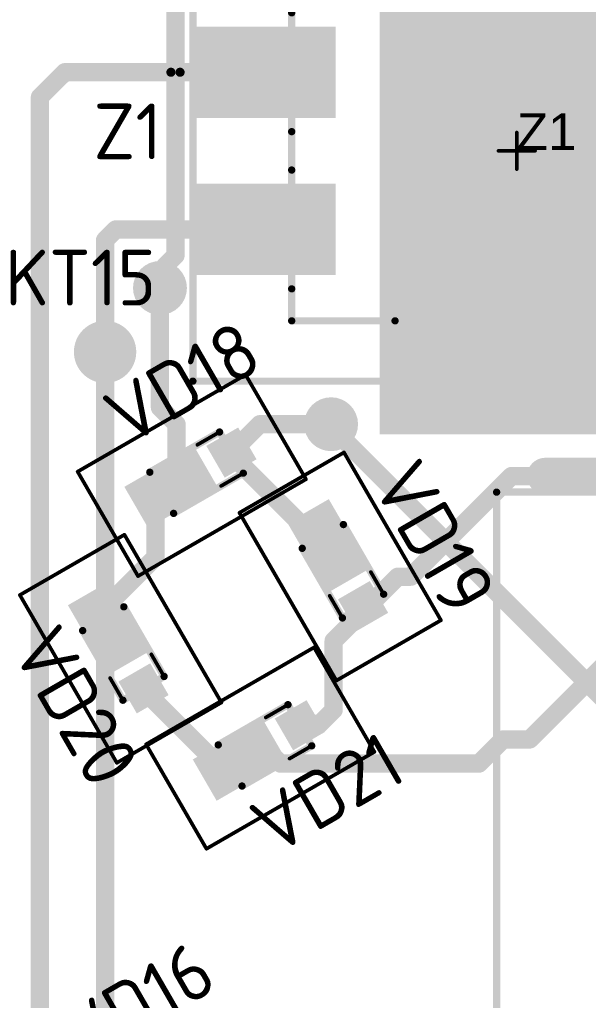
# Model space of a CAD drawing. Header units: inches. Extents: x 0 to 220, y 0 to 115.
# Drawn here: x 189.16 to 204.71, y 27.01 to 53.84 of the extents above; entities that cross this region are included whole.
import ezdxf

# ---------------------------------------------------------------- set-up
doc = ezdxf.new("R2010")
doc.units = ezdxf.units.IN
for name, color, linetype in [('Bottom Layer- Bottom', 5, 'Continuous'), ('Bottom Solder- Bot Mask', 6, 'Continuous'), ('Mechanical 1- Top Assy', 6, 'Continuous'), ('Mechanical 13', 56, 'Continuous'), ('Mechanical 15', 56, 'Continuous'), ('Multi-Layer', 9, 'Continuous'), ('Top 3D Body', 56, 'Continuous'), ('Top Assembly', 56, 'Continuous'), ('Top Component Center', 56, 'Continuous'), ('Top Courtyard', 56, 'Continuous'), ('Top Layer- Top', 1, 'Continuous'), ('Top Overlay- Top Silk', 2, 'Continuous'), ('Top Paste- Top Paste', 8, 'Continuous'), ('Top Solder- Top Mask', 216, 'Continuous')]:
    doc.layers.add(name, color=color, linetype=linetype)
doc.styles.add('Arial', font='', dxfattribs={"height": 0.2})
doc.styles.add('GOST type B', font='', dxfattribs={"height": 0.2})
doc.styles.get('Arial').set_extended_font_data('Arial')
doc.styles.get('GOST type B').set_extended_font_data('GOST type B')

# ---------------------------------------------------------------- blocks, each defined once
blk = doc.blocks.new('OTV10_5')
at = {"layer": 'Bottom Layer- Bottom'}
h = blk.add_hatch(color=7, dxfattribs=at)
edge = h.paths.add_edge_path()
edge.add_arc((0, 0), 0.75, 0, 360)
at = {"layer": 'Bottom Solder- Bot Mask'}
h = blk.add_hatch(color=7, dxfattribs=at)
edge = h.paths.add_edge_path()
edge.add_arc((0, 0), 0.852, 0, 360)
at = {"layer": 'Multi-Layer'}
h = blk.add_hatch(color=9, dxfattribs=at)
edge = h.paths.add_edge_path()
edge.add_arc((0, 0), 0.75, 0, 360)
at = {"layer": 'Top Layer- Top'}
h = blk.add_hatch(color=7, dxfattribs=at)
edge = h.paths.add_edge_path()
edge.add_arc((0, 0), 0.75, 0, 360)
at = {"layer": 'Top Solder- Top Mask'}
h = blk.add_hatch(color=7, dxfattribs=at)
edge = h.paths.add_edge_path()
edge.add_arc((0, 0), 0.852, 0, 360)
blk = doc.blocks.new('BNX02_35')
at = {"layer": 'Top Layer- Top'}
for points in [[(1.55, 6.25), (4.95, 6.25), (4.95, 3.95), (1.55, 3.95)], [(-8.75, 3.4), (-4.95, 3.4), (-4.95, 0.9), (-8.75, 0.9)], [(4.95, 3.4), (8.75, 3.4), (8.75, 0.9), (4.95, 0.9)], [(-8.75, -0.9), (-4.95, -0.9), (-4.95, -3.4), (-8.75, -3.4)], [(4.95, -0.9), (8.75, -0.9), (8.75, -3.4), (4.95, -3.4)], [(-2.95, -3.9), (4.95, -3.9), (4.95, -6.2), (-2.95, -6.2)]]:
    blk.add_hatch(color=7, dxfattribs=at).paths.add_polyline_path(points)
at = {"layer": 'Top Paste- Top Paste'}
for points in [[(1.55, 6.25), (4.95, 6.25), (4.95, 3.95), (1.55, 3.95)], [(-8.75, 3.4), (-4.95, 3.4), (-4.95, 0.9), (-8.75, 0.9)], [(4.95, 3.4), (8.75, 3.4), (8.75, 0.9), (4.95, 0.9)], [(-8.75, -0.9), (-4.95, -0.9), (-4.95, -3.4), (-8.75, -3.4)], [(4.95, -0.9), (8.75, -0.9), (8.75, -3.4), (4.95, -3.4)], [(-2.95, -3.9), (4.95, -3.9), (4.95, -6.2), (-2.95, -6.2)]]:
    blk.add_hatch(color=7, dxfattribs=at).paths.add_polyline_path(points)
at = {"layer": 'Top Solder- Top Mask'}
for points in [[(1.55, 6.25), (4.95, 6.25), (4.95, 3.95), (1.55, 3.95)], [(-8.75, 3.4), (-4.95, 3.4), (-4.95, 0.9), (-8.75, 0.9)], [(4.95, 3.4), (8.75, 3.4), (8.75, 0.9), (4.95, 0.9)], [(-8.75, -0.9), (-4.95, -0.9), (-4.95, -3.4), (-8.75, -3.4)], [(4.95, -0.9), (8.75, -0.9), (8.75, -3.4), (4.95, -3.4)], [(-2.95, -3.9), (4.95, -3.9), (4.95, -6.2), (-2.95, -6.2)]]:
    blk.add_hatch(color=7, dxfattribs=at).paths.add_polyline_path(points)
at = {"layer": 'Top 3D Body'}
for points in [[(-6.15, -4.65, 0.2, 0.2, 0), (-6.15, 4.65, 0.2, 0.2, 0)], [(-6.15, 4.65, 0.2, 0.2, 0), (6.15, 4.65, 0.2, 0.2, 0)], [(6.15, -4.65, 0.2, 0.2, 0), (6.15, 4.65, 0.2, 0.2, 0)], [(-6.15, -4.65, 0.2, 0.2, 0), (6.15, -4.65, 0.2, 0.2, 0)]]:
    blk.add_lwpolyline(points, format="xyseb", dxfattribs=at)
for points in [[(-6.2, 4.65, 0.1, 0.1, 1), (-6.1, 4.65, 0.1, 0.1, 1)], [(-6.2, 4.65, 0.1, 0.1, 1), (-6.1, 4.65, 0.1, 0.1, 1)], [(6.1, 4.65, 0.1, 0.1, 1), (6.2, 4.65, 0.1, 0.1, 1)], [(6.1, 4.65, 0.1, 0.1, 1), (6.2, 4.65, 0.1, 0.1, 1)], [(-6.2, -4.65, 0.1, 0.1, 1), (-6.1, -4.65, 0.1, 0.1, 1)], [(-6.2, -4.65, 0.1, 0.1, 1), (-6.1, -4.65, 0.1, 0.1, 1)], [(6.1, -4.65, 0.1, 0.1, 1), (6.2, -4.65, 0.1, 0.1, 1)], [(6.1, -4.65, 0.1, 0.1, 1), (6.2, -4.65, 0.1, 0.1, 1)]]:
    blk.add_lwpolyline(points, format="xyseb", close=True, dxfattribs=at)
at = {"layer": 'Top Assembly'}
for points in [[(-8.85, -6.3, 0.2, 0.2, 0), (-8.85, 6.35, 0.2, 0.2, 0)], [(-8.85, 6.35, 0.2, 0.2, 0), (8.85, 6.35, 0.2, 0.2, 0)], [(8.85, 6.35, 0.2, 0.2, 0), (8.85, -6.3, 0.2, 0.2, 0)], [(-8.85, -6.3, 0.2, 0.2, 0), (8.85, -6.3, 0.2, 0.2, 0)]]:
    blk.add_lwpolyline(points, format="xyseb", dxfattribs=at)
for points in [[(-8.9, 6.35, 0.1, 0.1, 1), (-8.8, 6.35, 0.1, 0.1, 1)], [(-8.9, 6.35, 0.1, 0.1, 1), (-8.8, 6.35, 0.1, 0.1, 1)], [(8.8, 6.35, 0.1, 0.1, 1), (8.9, 6.35, 0.1, 0.1, 1)], [(8.8, 6.35, 0.1, 0.1, 1), (8.9, 6.35, 0.1, 0.1, 1)], [(-8.9, -6.3, 0.1, 0.1, 1), (-8.8, -6.3, 0.1, 0.1, 1)], [(-8.9, -6.3, 0.1, 0.1, 1), (-8.8, -6.3, 0.1, 0.1, 1)], [(8.8, -6.3, 0.1, 0.1, 1), (8.9, -6.3, 0.1, 0.1, 1)], [(8.8, -6.3, 0.1, 0.1, 1), (8.9, -6.3, 0.1, 0.1, 1)]]:
    blk.add_lwpolyline(points, format="xyseb", close=True, dxfattribs=at)
at = {"layer": 'Top Component Center'}
for points in [[(0, 0.5, 0.1, 0.1, 0), (0, -0.5, 0.1, 0.1, 0)], [(-0.5, 0, 0.1, 0.1, 0), (0.5, 0, 0.1, 0.1, 0)]]:
    blk.add_lwpolyline(points, format="xyseb", dxfattribs=at)
for points in [[(-0.025, 0.5, 0.05, 0.05, 1), (0.025, 0.5, 0.05, 0.05, 1)], [(-0.525, 0, 0.05, 0.05, 1), (-0.475, 0, 0.05, 0.05, 1)], [(0.475, 0, 0.05, 0.05, 1), (0.525, 0, 0.05, 0.05, 1)], [(-0.025, -0.5, 0.05, 0.05, 1), (0.025, -0.5, 0.05, 0.05, 1)]]:
    blk.add_lwpolyline(points, format="xyseb", close=True, dxfattribs=at)
at = {"layer": 'Top Courtyard'}
for points in [[(-8.85, -6.3, 0.2, 0.2, 0), (-8.85, 6.35, 0.2, 0.2, 0)], [(-8.85, 6.35, 0.2, 0.2, 0), (8.85, 6.35, 0.2, 0.2, 0)], [(8.85, 6.35, 0.2, 0.2, 0), (8.85, -6.3, 0.2, 0.2, 0)], [(-8.85, -6.3, 0.2, 0.2, 0), (8.85, -6.3, 0.2, 0.2, 0)]]:
    blk.add_lwpolyline(points, format="xyseb", dxfattribs=at)
for points in [[(-8.9, 6.35, 0.1, 0.1, 1), (-8.8, 6.35, 0.1, 0.1, 1)], [(-8.9, 6.35, 0.1, 0.1, 1), (-8.8, 6.35, 0.1, 0.1, 1)], [(8.8, 6.35, 0.1, 0.1, 1), (8.9, 6.35, 0.1, 0.1, 1)], [(8.8, 6.35, 0.1, 0.1, 1), (8.9, 6.35, 0.1, 0.1, 1)], [(-8.9, -6.3, 0.1, 0.1, 1), (-8.8, -6.3, 0.1, 0.1, 1)], [(-8.9, -6.3, 0.1, 0.1, 1), (-8.8, -6.3, 0.1, 0.1, 1)], [(8.8, -6.3, 0.1, 0.1, 1), (8.9, -6.3, 0.1, 0.1, 1)], [(8.8, -6.3, 0.1, 0.1, 1), (8.9, -6.3, 0.1, 0.1, 1)]]:
    blk.add_lwpolyline(points, format="xyseb", close=True, dxfattribs=at)
at = {"layer": 'Top Overlay- Top Silk'}
for points in [[(-6.15, 3.775, 0.2, 0.2, 0), (-6.15, 4.65, 0.2, 0.2, 0)], [(-6.15, 4.65, 0.2, 0.2, 0), (1.175, 4.65, 0.2, 0.2, 0)], [(5.325, 4.65, 0.2, 0.2, 0), (6.15, 4.65, 0.2, 0.2, 0)], [(6.15, 3.775, 0.2, 0.2, 0), (6.15, 4.65, 0.2, 0.2, 0)], [(-6.15, 0.525, 0.2, 0.2, 0), (-6.15, -0.525, 0.2, 0.2, 0)], [(6.15, 0.525, 0.2, 0.2, 0), (6.15, -0.525, 0.2, 0.2, 0)], [(-6.15, -4.65, 0.2, 0.2, 0), (-6.15, -3.775, 0.2, 0.2, 0)], [(6.15, -3.775, 0.2, 0.2, 0), (6.15, -4.65, 0.2, 0.2, 0)], [(-6.15, -4.65, 0.2, 0.2, 0), (-3.325, -4.65, 0.2, 0.2, 0)], [(5.325, -4.65, 0.2, 0.2, 0), (6.15, -4.65, 0.2, 0.2, 0)]]:
    blk.add_lwpolyline(points, format="xyseb", dxfattribs=at)
for points in [[(-6.2, 4.65, 0.1, 0.1, 1), (-6.1, 4.65, 0.1, 0.1, 1)], [(-6.2, 4.65, 0.1, 0.1, 1), (-6.1, 4.65, 0.1, 0.1, 1)], [(1.125, 4.65, 0.1, 0.1, 1), (1.225, 4.65, 0.1, 0.1, 1)], [(5.275, 4.65, 0.1, 0.1, 1), (5.375, 4.65, 0.1, 0.1, 1)], [(6.1, 4.65, 0.1, 0.1, 1), (6.2, 4.65, 0.1, 0.1, 1)], [(6.1, 4.65, 0.1, 0.1, 1), (6.2, 4.65, 0.1, 0.1, 1)], [(-6.2, 3.775, 0.1, 0.1, 1), (-6.1, 3.775, 0.1, 0.1, 1)], [(6.1, 3.775, 0.1, 0.1, 1), (6.2, 3.775, 0.1, 0.1, 1)], [(-9.2, 2.15, 0.25, 0.25, 1), (-9.45, 2.15, 0.25, 0.25, 1)], [(-9.513, 2.15, 0.125, 0.125, 1), (-9.388, 2.15, 0.125, 0.125, 1)], [(-9.263, 2.15, 0.125, 0.125, 1), (-9.138, 2.15, 0.125, 0.125, 1)], [(-6.2, 0.525, 0.1, 0.1, 1), (-6.1, 0.525, 0.1, 0.1, 1)], [(6.1, 0.525, 0.1, 0.1, 1), (6.2, 0.525, 0.1, 0.1, 1)], [(-6.2, -0.525, 0.1, 0.1, 1), (-6.1, -0.525, 0.1, 0.1, 1)], [(6.1, -0.525, 0.1, 0.1, 1), (6.2, -0.525, 0.1, 0.1, 1)], [(-6.2, -3.775, 0.1, 0.1, 1), (-6.1, -3.775, 0.1, 0.1, 1)], [(6.1, -3.775, 0.1, 0.1, 1), (6.2, -3.775, 0.1, 0.1, 1)], [(-6.2, -4.65, 0.1, 0.1, 1), (-6.1, -4.65, 0.1, 0.1, 1)], [(-6.2, -4.65, 0.1, 0.1, 1), (-6.1, -4.65, 0.1, 0.1, 1)], [(-3.375, -4.65, 0.1, 0.1, 1), (-3.275, -4.65, 0.1, 0.1, 1)], [(5.275, -4.65, 0.1, 0.1, 1), (5.375, -4.65, 0.1, 0.1, 1)], [(6.1, -4.65, 0.1, 0.1, 1), (6.2, -4.65, 0.1, 0.1, 1)], [(6.1, -4.65, 0.1, 0.1, 1), (6.2, -4.65, 0.1, 0.1, 1)]]:
    blk.add_lwpolyline(points, format="xyseb", close=True, dxfattribs=at)
at = {"layer": 'Top Assembly', "style": 'Arial'}
blk.add_text('Z1', height=1, rotation=360, dxfattribs=at).set_placement((0, 0.025))
blk = doc.blocks.new('DO_219AD_62')
at = {"layer": 'Top Layer- Top'}
for points in [[(-1.8, 0.55), (0.2, 0.55), (0.2, -0.55), (-1.8, -0.55)], [(0.7, 0.4), (1.5, 0.4), (1.5, -0.4), (0.7, -0.4)]]:
    blk.add_hatch(color=7, dxfattribs=at).paths.add_polyline_path(points)
at = {"layer": 'Top Paste- Top Paste'}
for points in [[(-1.8, 0.55), (0.2, 0.55), (0.2, -0.55), (-1.8, -0.55)], [(0.7, 0.4), (1.5, 0.4), (1.5, -0.4), (0.7, -0.4)]]:
    blk.add_hatch(color=7, dxfattribs=at).paths.add_polyline_path(points)
at = {"layer": 'Top Solder- Top Mask'}
for points in [[(-1.902, 0.652), (0.302, 0.652), (0.302, -0.652), (-1.902, -0.652)], [(0.598, 0.502), (1.602, 0.502), (1.602, -0.502), (0.598, -0.502)]]:
    blk.add_hatch(color=7, dxfattribs=at).paths.add_polyline_path(points)
at = {"layer": 'Mechanical 13'}
for points in [[(-1.1, 0.65, 0.2, 0.2, 0), (1.1, 0.65, 0.2, 0.2, 0)], [(-1.1, 0.65, 0.2, 0.2, 0), (-1.1, -0.65, 0.2, 0.2, 0)], [(1.1, 0.65, 0.2, 0.2, 0), (1.1, -0.65, 0.2, 0.2, 0)], [(-1.1, -0.65, 0.2, 0.2, 0), (1.1, -0.65, 0.2, 0.2, 0)]]:
    blk.add_lwpolyline(points, format="xyseb", dxfattribs=at)
for points in [[(-1.15, 0.65, 0.1, 0.1, 1), (-1.05, 0.65, 0.1, 0.1, 1)], [(-1.15, 0.65, 0.1, 0.1, 1), (-1.05, 0.65, 0.1, 0.1, 1)], [(1.05, 0.65, 0.1, 0.1, 1), (1.15, 0.65, 0.1, 0.1, 1)], [(1.05, 0.65, 0.1, 0.1, 1), (1.15, 0.65, 0.1, 0.1, 1)], [(-1.15, -0.65, 0.1, 0.1, 1), (-1.05, -0.65, 0.1, 0.1, 1)], [(-1.15, -0.65, 0.1, 0.1, 1), (-1.05, -0.65, 0.1, 0.1, 1)], [(1.05, -0.65, 0.1, 0.1, 1), (1.15, -0.65, 0.1, 0.1, 1)], [(1.05, -0.65, 0.1, 0.1, 1), (1.15, -0.65, 0.1, 0.1, 1)]]:
    blk.add_lwpolyline(points, format="xyseb", close=True, dxfattribs=at)
at = {"layer": 'Mechanical 15'}
for points in [[(-2.8, 1.65, 0.1, 0.1, 0), (2.5, 1.65, 0.1, 0.1, 0)], [(-2.8, 1.65, 0.1, 0.1, 0), (-2.8, -1.65, 0.1, 0.1, 0)], [(2.5, 1.65, 0.1, 0.1, 0), (2.5, -1.65, 0.1, 0.1, 0)], [(-2.8, -1.65, 0.1, 0.1, 0), (2.5, -1.65, 0.1, 0.1, 0)]]:
    blk.add_lwpolyline(points, format="xyseb", dxfattribs=at)
for points in [[(-2.825, 1.65, 0.05, 0.05, 1), (-2.775, 1.65, 0.05, 0.05, 1)], [(-2.825, 1.65, 0.05, 0.05, 1), (-2.775, 1.65, 0.05, 0.05, 1)], [(2.475, 1.65, 0.05, 0.05, 1), (2.525, 1.65, 0.05, 0.05, 1)], [(2.475, 1.65, 0.05, 0.05, 1), (2.525, 1.65, 0.05, 0.05, 1)], [(-2.825, -1.65, 0.05, 0.05, 1), (-2.775, -1.65, 0.05, 0.05, 1)], [(-2.825, -1.65, 0.05, 0.05, 1), (-2.775, -1.65, 0.05, 0.05, 1)], [(2.475, -1.65, 0.05, 0.05, 1), (2.525, -1.65, 0.05, 0.05, 1)], [(2.475, -1.65, 0.05, 0.05, 1), (2.525, -1.65, 0.05, 0.05, 1)]]:
    blk.add_lwpolyline(points, format="xyseb", close=True, dxfattribs=at)
at = {"layer": 'Top Overlay- Top Silk'}
for points in [[(0.4, 0.65, 0.1, 0.1, 0), (1.1, 0.65, 0.1, 0.1, 0)], [(0.4, -0.65, 0.1, 0.1, 0), (1.1, -0.65, 0.1, 0.1, 0)]]:
    blk.add_lwpolyline(points, format="xyseb", dxfattribs=at)
for points in [[(0.375, 0.65, 0.05, 0.05, 1), (0.425, 0.65, 0.05, 0.05, 1)], [(1.075, 0.65, 0.05, 0.05, 1), (1.125, 0.65, 0.05, 0.05, 1)], [(0.375, -0.65, 0.05, 0.05, 1), (0.425, -0.65, 0.05, 0.05, 1)], [(1.075, -0.65, 0.05, 0.05, 1), (1.125, -0.65, 0.05, 0.05, 1)]]:
    blk.add_lwpolyline(points, format="xyseb", close=True, dxfattribs=at)
blk = doc.blocks.new('DO_219AD_63')
at = {"layer": 'Top Layer- Top'}
for points in [[(-1.8, 0.55), (0.2, 0.55), (0.2, -0.55), (-1.8, -0.55)], [(0.7, 0.4), (1.5, 0.4), (1.5, -0.4), (0.7, -0.4)]]:
    blk.add_hatch(color=7, dxfattribs=at).paths.add_polyline_path(points)
at = {"layer": 'Top Paste- Top Paste'}
for points in [[(-1.8, 0.55), (0.2, 0.55), (0.2, -0.55), (-1.8, -0.55)], [(0.7, 0.4), (1.5, 0.4), (1.5, -0.4), (0.7, -0.4)]]:
    blk.add_hatch(color=7, dxfattribs=at).paths.add_polyline_path(points)
at = {"layer": 'Top Solder- Top Mask'}
for points in [[(-1.902, 0.652), (0.302, 0.652), (0.302, -0.652), (-1.902, -0.652)], [(0.598, 0.502), (1.602, 0.502), (1.602, -0.502), (0.598, -0.502)]]:
    blk.add_hatch(color=7, dxfattribs=at).paths.add_polyline_path(points)
at = {"layer": 'Mechanical 13'}
for points in [[(-1.1, -0.65, 0.2, 0.2, 0), (-1.1, 0.65, 0.2, 0.2, 0)], [(-1.1, 0.65, 0.2, 0.2, 0), (1.1, 0.65, 0.2, 0.2, 0)], [(1.1, -0.65, 0.2, 0.2, 0), (1.1, 0.65, 0.2, 0.2, 0)], [(-1.1, -0.65, 0.2, 0.2, 0), (1.1, -0.65, 0.2, 0.2, 0)]]:
    blk.add_lwpolyline(points, format="xyseb", dxfattribs=at)
for points in [[(-1.15, 0.65, 0.1, 0.1, 1), (-1.05, 0.65, 0.1, 0.1, 1)], [(-1.15, 0.65, 0.1, 0.1, 1), (-1.05, 0.65, 0.1, 0.1, 1)], [(1.05, 0.65, 0.1, 0.1, 1), (1.15, 0.65, 0.1, 0.1, 1)], [(1.05, 0.65, 0.1, 0.1, 1), (1.15, 0.65, 0.1, 0.1, 1)], [(-1.15, -0.65, 0.1, 0.1, 1), (-1.05, -0.65, 0.1, 0.1, 1)], [(-1.15, -0.65, 0.1, 0.1, 1), (-1.05, -0.65, 0.1, 0.1, 1)], [(1.05, -0.65, 0.1, 0.1, 1), (1.15, -0.65, 0.1, 0.1, 1)], [(1.05, -0.65, 0.1, 0.1, 1), (1.15, -0.65, 0.1, 0.1, 1)]]:
    blk.add_lwpolyline(points, format="xyseb", close=True, dxfattribs=at)
at = {"layer": 'Mechanical 15'}
for points in [[(-2.8, -1.65, 0.1, 0.1, 0), (-2.8, 1.65, 0.1, 0.1, 0)], [(-2.8, 1.65, 0.1, 0.1, 0), (2.5, 1.65, 0.1, 0.1, 0)], [(2.5, -1.65, 0.1, 0.1, 0), (2.5, 1.65, 0.1, 0.1, 0)], [(-2.8, -1.65, 0.1, 0.1, 0), (2.5, -1.65, 0.1, 0.1, 0)]]:
    blk.add_lwpolyline(points, format="xyseb", dxfattribs=at)
for points in [[(-2.825, 1.65, 0.05, 0.05, 1), (-2.775, 1.65, 0.05, 0.05, 1)], [(-2.825, 1.65, 0.05, 0.05, 1), (-2.775, 1.65, 0.05, 0.05, 1)], [(2.475, 1.65, 0.05, 0.05, 1), (2.525, 1.65, 0.05, 0.05, 1)], [(2.475, 1.65, 0.05, 0.05, 1), (2.525, 1.65, 0.05, 0.05, 1)], [(-2.825, -1.65, 0.05, 0.05, 1), (-2.775, -1.65, 0.05, 0.05, 1)], [(-2.825, -1.65, 0.05, 0.05, 1), (-2.775, -1.65, 0.05, 0.05, 1)], [(2.475, -1.65, 0.05, 0.05, 1), (2.525, -1.65, 0.05, 0.05, 1)], [(2.475, -1.65, 0.05, 0.05, 1), (2.525, -1.65, 0.05, 0.05, 1)]]:
    blk.add_lwpolyline(points, format="xyseb", close=True, dxfattribs=at)
at = {"layer": 'Top Overlay- Top Silk'}
for points in [[(0.4, 0.65, 0.1, 0.1, 0), (1.1, 0.65, 0.1, 0.1, 0)], [(0.4, -0.65, 0.1, 0.1, 0), (1.1, -0.65, 0.1, 0.1, 0)]]:
    blk.add_lwpolyline(points, format="xyseb", dxfattribs=at)
for points in [[(0.375, 0.65, 0.05, 0.05, 1), (0.425, 0.65, 0.05, 0.05, 1)], [(1.075, 0.65, 0.05, 0.05, 1), (1.125, 0.65, 0.05, 0.05, 1)], [(0.375, -0.65, 0.05, 0.05, 1), (0.425, -0.65, 0.05, 0.05, 1)], [(1.075, -0.65, 0.05, 0.05, 1), (1.125, -0.65, 0.05, 0.05, 1)]]:
    blk.add_lwpolyline(points, format="xyseb", close=True, dxfattribs=at)
blk = doc.blocks.new('DO_219AD_65')
at = {"layer": 'Top Layer- Top'}
for points in [[(-1.8, 0.55), (0.2, 0.55), (0.2, -0.55), (-1.8, -0.55)], [(0.7, 0.4), (1.5, 0.4), (1.5, -0.4), (0.7, -0.4)]]:
    blk.add_hatch(color=7, dxfattribs=at).paths.add_polyline_path(points)
at = {"layer": 'Top Paste- Top Paste'}
for points in [[(-1.8, 0.55), (0.2, 0.55), (0.2, -0.55), (-1.8, -0.55)], [(0.7, 0.4), (1.5, 0.4), (1.5, -0.4), (0.7, -0.4)]]:
    blk.add_hatch(color=7, dxfattribs=at).paths.add_polyline_path(points)
at = {"layer": 'Top Solder- Top Mask'}
for points in [[(-1.902, 0.652), (0.302, 0.652), (0.302, -0.652), (-1.902, -0.652)], [(0.598, 0.502), (1.602, 0.502), (1.602, -0.502), (0.598, -0.502)]]:
    blk.add_hatch(color=7, dxfattribs=at).paths.add_polyline_path(points)
at = {"layer": 'Mechanical 13'}
for points in [[(-1.1, -0.65, 0.2, 0.2, 0), (-1.1, 0.65, 0.2, 0.2, 0)], [(-1.1, 0.65, 0.2, 0.2, 0), (1.1, 0.65, 0.2, 0.2, 0)], [(1.1, -0.65, 0.2, 0.2, 0), (1.1, 0.65, 0.2, 0.2, 0)], [(-1.1, -0.65, 0.2, 0.2, 0), (1.1, -0.65, 0.2, 0.2, 0)]]:
    blk.add_lwpolyline(points, format="xyseb", dxfattribs=at)
for points in [[(-1.15, 0.65, 0.1, 0.1, 1), (-1.05, 0.65, 0.1, 0.1, 1)], [(-1.15, 0.65, 0.1, 0.1, 1), (-1.05, 0.65, 0.1, 0.1, 1)], [(1.05, 0.65, 0.1, 0.1, 1), (1.15, 0.65, 0.1, 0.1, 1)], [(1.05, 0.65, 0.1, 0.1, 1), (1.15, 0.65, 0.1, 0.1, 1)], [(-1.15, -0.65, 0.1, 0.1, 1), (-1.05, -0.65, 0.1, 0.1, 1)], [(-1.15, -0.65, 0.1, 0.1, 1), (-1.05, -0.65, 0.1, 0.1, 1)], [(1.05, -0.65, 0.1, 0.1, 1), (1.15, -0.65, 0.1, 0.1, 1)], [(1.05, -0.65, 0.1, 0.1, 1), (1.15, -0.65, 0.1, 0.1, 1)]]:
    blk.add_lwpolyline(points, format="xyseb", close=True, dxfattribs=at)
at = {"layer": 'Mechanical 15'}
for points in [[(-2.8, -1.65, 0.1, 0.1, 0), (-2.8, 1.65, 0.1, 0.1, 0)], [(-2.8, 1.65, 0.1, 0.1, 0), (2.5, 1.65, 0.1, 0.1, 0)], [(2.5, -1.65, 0.1, 0.1, 0), (2.5, 1.65, 0.1, 0.1, 0)], [(-2.8, -1.65, 0.1, 0.1, 0), (2.5, -1.65, 0.1, 0.1, 0)]]:
    blk.add_lwpolyline(points, format="xyseb", dxfattribs=at)
for points in [[(-2.825, 1.65, 0.05, 0.05, 1), (-2.775, 1.65, 0.05, 0.05, 1)], [(-2.825, 1.65, 0.05, 0.05, 1), (-2.775, 1.65, 0.05, 0.05, 1)], [(2.475, 1.65, 0.05, 0.05, 1), (2.525, 1.65, 0.05, 0.05, 1)], [(2.475, 1.65, 0.05, 0.05, 1), (2.525, 1.65, 0.05, 0.05, 1)], [(-2.825, -1.65, 0.05, 0.05, 1), (-2.775, -1.65, 0.05, 0.05, 1)], [(-2.825, -1.65, 0.05, 0.05, 1), (-2.775, -1.65, 0.05, 0.05, 1)], [(2.475, -1.65, 0.05, 0.05, 1), (2.525, -1.65, 0.05, 0.05, 1)], [(2.475, -1.65, 0.05, 0.05, 1), (2.525, -1.65, 0.05, 0.05, 1)]]:
    blk.add_lwpolyline(points, format="xyseb", close=True, dxfattribs=at)
at = {"layer": 'Top Overlay- Top Silk'}
for points in [[(0.4, 0.65, 0.1, 0.1, 0), (1.1, 0.65, 0.1, 0.1, 0)], [(0.4, -0.65, 0.1, 0.1, 0), (1.1, -0.65, 0.1, 0.1, 0)]]:
    blk.add_lwpolyline(points, format="xyseb", dxfattribs=at)
for points in [[(0.375, 0.65, 0.05, 0.05, 1), (0.425, 0.65, 0.05, 0.05, 1)], [(1.075, 0.65, 0.05, 0.05, 1), (1.125, 0.65, 0.05, 0.05, 1)], [(0.375, -0.65, 0.05, 0.05, 1), (0.425, -0.65, 0.05, 0.05, 1)], [(1.075, -0.65, 0.05, 0.05, 1), (1.125, -0.65, 0.05, 0.05, 1)]]:
    blk.add_lwpolyline(points, format="xyseb", close=True, dxfattribs=at)
blk = doc.blocks.new('DO_219AD_66')
at = {"layer": 'Top Layer- Top'}
for points in [[(-1.8, 0.55), (0.2, 0.55), (0.2, -0.55), (-1.8, -0.55)], [(0.7, 0.4), (1.5, 0.4), (1.5, -0.4), (0.7, -0.4)]]:
    blk.add_hatch(color=7, dxfattribs=at).paths.add_polyline_path(points)
at = {"layer": 'Top Paste- Top Paste'}
for points in [[(-1.8, 0.55), (0.2, 0.55), (0.2, -0.55), (-1.8, -0.55)], [(0.7, 0.4), (1.5, 0.4), (1.5, -0.4), (0.7, -0.4)]]:
    blk.add_hatch(color=7, dxfattribs=at).paths.add_polyline_path(points)
at = {"layer": 'Top Solder- Top Mask'}
for points in [[(-1.902, 0.652), (0.302, 0.652), (0.302, -0.652), (-1.902, -0.652)], [(0.598, 0.502), (1.602, 0.502), (1.602, -0.502), (0.598, -0.502)]]:
    blk.add_hatch(color=7, dxfattribs=at).paths.add_polyline_path(points)
at = {"layer": 'Mechanical 13'}
for points in [[(-1.1, 0.65, 0.2, 0.2, 0), (-1.1, -0.65, 0.2, 0.2, 0)], [(-1.1, 0.65, 0.2, 0.2, 0), (1.1, 0.65, 0.2, 0.2, 0)], [(1.1, 0.65, 0.2, 0.2, 0), (1.1, -0.65, 0.2, 0.2, 0)], [(-1.1, -0.65, 0.2, 0.2, 0), (1.1, -0.65, 0.2, 0.2, 0)]]:
    blk.add_lwpolyline(points, format="xyseb", dxfattribs=at)
for points in [[(-1.15, 0.65, 0.1, 0.1, 1), (-1.05, 0.65, 0.1, 0.1, 1)], [(-1.15, 0.65, 0.1, 0.1, 1), (-1.05, 0.65, 0.1, 0.1, 1)], [(1.05, 0.65, 0.1, 0.1, 1), (1.15, 0.65, 0.1, 0.1, 1)], [(1.05, 0.65, 0.1, 0.1, 1), (1.15, 0.65, 0.1, 0.1, 1)], [(-1.15, -0.65, 0.1, 0.1, 1), (-1.05, -0.65, 0.1, 0.1, 1)], [(-1.15, -0.65, 0.1, 0.1, 1), (-1.05, -0.65, 0.1, 0.1, 1)], [(1.05, -0.65, 0.1, 0.1, 1), (1.15, -0.65, 0.1, 0.1, 1)], [(1.05, -0.65, 0.1, 0.1, 1), (1.15, -0.65, 0.1, 0.1, 1)]]:
    blk.add_lwpolyline(points, format="xyseb", close=True, dxfattribs=at)
at = {"layer": 'Mechanical 15'}
for points in [[(-2.8, 1.65, 0.1, 0.1, 0), (-2.8, -1.65, 0.1, 0.1, 0)], [(-2.8, 1.65, 0.1, 0.1, 0), (2.5, 1.65, 0.1, 0.1, 0)], [(2.5, 1.65, 0.1, 0.1, 0), (2.5, -1.65, 0.1, 0.1, 0)], [(-2.8, -1.65, 0.1, 0.1, 0), (2.5, -1.65, 0.1, 0.1, 0)]]:
    blk.add_lwpolyline(points, format="xyseb", dxfattribs=at)
for points in [[(-2.825, 1.65, 0.05, 0.05, 1), (-2.775, 1.65, 0.05, 0.05, 1)], [(-2.825, 1.65, 0.05, 0.05, 1), (-2.775, 1.65, 0.05, 0.05, 1)], [(2.475, 1.65, 0.05, 0.05, 1), (2.525, 1.65, 0.05, 0.05, 1)], [(2.475, 1.65, 0.05, 0.05, 1), (2.525, 1.65, 0.05, 0.05, 1)], [(-2.825, -1.65, 0.05, 0.05, 1), (-2.775, -1.65, 0.05, 0.05, 1)], [(-2.825, -1.65, 0.05, 0.05, 1), (-2.775, -1.65, 0.05, 0.05, 1)], [(2.475, -1.65, 0.05, 0.05, 1), (2.525, -1.65, 0.05, 0.05, 1)], [(2.475, -1.65, 0.05, 0.05, 1), (2.525, -1.65, 0.05, 0.05, 1)]]:
    blk.add_lwpolyline(points, format="xyseb", close=True, dxfattribs=at)
at = {"layer": 'Top Overlay- Top Silk'}
for points in [[(0.4, 0.65, 0.1, 0.1, 0), (1.1, 0.65, 0.1, 0.1, 0)], [(0.4, -0.65, 0.1, 0.1, 0), (1.1, -0.65, 0.1, 0.1, 0)]]:
    blk.add_lwpolyline(points, format="xyseb", dxfattribs=at)
for points in [[(0.375, 0.65, 0.05, 0.05, 1), (0.425, 0.65, 0.05, 0.05, 1)], [(1.075, 0.65, 0.05, 0.05, 1), (1.125, 0.65, 0.05, 0.05, 1)], [(0.375, -0.65, 0.05, 0.05, 1), (0.425, -0.65, 0.05, 0.05, 1)], [(1.075, -0.65, 0.05, 0.05, 1), (1.125, -0.65, 0.05, 0.05, 1)]]:
    blk.add_lwpolyline(points, format="xyseb", close=True, dxfattribs=at)
blk = doc.blocks.new('DS1074_5MV_72')
at = {"layer": 'Bottom Layer- Bottom'}
h = blk.add_hatch(color=7, dxfattribs=at)
edge = h.paths.add_edge_path()
edge.add_arc((0, 0), 1.2, 0, 360)
h = blk.add_hatch(color=7, dxfattribs=at)
edge = h.paths.add_edge_path()
edge.add_arc((5.08, 0), 1.2, 0, 360)
h = blk.add_hatch(color=7, dxfattribs=at)
edge = h.paths.add_edge_path()
edge.add_arc((10.16, 0), 1.2, 0, 360)
h = blk.add_hatch(color=7, dxfattribs=at)
edge = h.paths.add_edge_path()
edge.add_arc((15.24, 0), 1.2, 0, 360)
h = blk.add_hatch(color=7, dxfattribs=at)
edge = h.paths.add_edge_path()
edge.add_arc((20.32, 0), 1.2, 0, 360)
at = {"layer": 'Bottom Solder- Bot Mask'}
h = blk.add_hatch(color=7, dxfattribs=at)
edge = h.paths.add_edge_path()
edge.add_arc((0, 0), 1.302, 0, 360)
h = blk.add_hatch(color=7, dxfattribs=at)
edge = h.paths.add_edge_path()
edge.add_arc((5.08, 0), 1.302, 0, 360)
h = blk.add_hatch(color=7, dxfattribs=at)
edge = h.paths.add_edge_path()
edge.add_arc((10.16, 0), 1.302, 0, 360)
h = blk.add_hatch(color=7, dxfattribs=at)
edge = h.paths.add_edge_path()
edge.add_arc((15.24, 0), 1.302, 0, 360)
h = blk.add_hatch(color=7, dxfattribs=at)
edge = h.paths.add_edge_path()
edge.add_arc((20.32, 0), 1.302, 0, 360)
at = {"layer": 'Multi-Layer'}
h = blk.add_hatch(color=9, dxfattribs=at)
edge = h.paths.add_edge_path()
edge.add_arc((0, 0), 1.2, 0, 360)
h = blk.add_hatch(color=9, dxfattribs=at)
edge = h.paths.add_edge_path()
edge.add_arc((5.08, 0), 1.2, 0, 360)
h = blk.add_hatch(color=9, dxfattribs=at)
edge = h.paths.add_edge_path()
edge.add_arc((10.16, 0), 1.2, 0, 360)
h = blk.add_hatch(color=9, dxfattribs=at)
edge = h.paths.add_edge_path()
edge.add_arc((15.24, 0), 1.2, 0, 360)
h = blk.add_hatch(color=9, dxfattribs=at)
edge = h.paths.add_edge_path()
edge.add_arc((20.32, 0), 1.2, 0, 360)
at = {"layer": 'Top Layer- Top'}
h = blk.add_hatch(color=7, dxfattribs=at)
edge = h.paths.add_edge_path()
edge.add_arc((0, 0), 1.2, 0, 360)
h = blk.add_hatch(color=7, dxfattribs=at)
edge = h.paths.add_edge_path()
edge.add_arc((5.08, 0), 1.2, 0, 360)
h = blk.add_hatch(color=7, dxfattribs=at)
edge = h.paths.add_edge_path()
edge.add_arc((10.16, 0), 1.2, 0, 360)
h = blk.add_hatch(color=7, dxfattribs=at)
edge = h.paths.add_edge_path()
edge.add_arc((15.24, 0), 1.2, 0, 360)
h = blk.add_hatch(color=7, dxfattribs=at)
edge = h.paths.add_edge_path()
edge.add_arc((20.32, 0), 1.2, 0, 360)
at = {"layer": 'Top Solder- Top Mask'}
h = blk.add_hatch(color=7, dxfattribs=at)
edge = h.paths.add_edge_path()
edge.add_arc((0, 0), 1.302, 0, 360)
h = blk.add_hatch(color=7, dxfattribs=at)
edge = h.paths.add_edge_path()
edge.add_arc((5.08, 0), 1.302, 0, 360)
h = blk.add_hatch(color=7, dxfattribs=at)
edge = h.paths.add_edge_path()
edge.add_arc((10.16, 0), 1.302, 0, 360)
h = blk.add_hatch(color=7, dxfattribs=at)
edge = h.paths.add_edge_path()
edge.add_arc((15.24, 0), 1.302, 0, 360)
h = blk.add_hatch(color=7, dxfattribs=at)
edge = h.paths.add_edge_path()
edge.add_arc((20.32, 0), 1.302, 0, 360)
at = {"layer": 'Mechanical 1- Top Assy'}
for points in [[(-2.537, 4.8, 0.2, 0.2, 0), (22.854, 4.8, 0.2, 0.2, 0)], [(-2.537, 4.8, 0.2, 0.2, 0), (-2.537, -5.9, 0.2, 0.2, 0)], [(22.854, 4.8, 0.2, 0.2, 0), (22.854, -5.9, 0.2, 0.2, 0)], [(-2.537, -5.9, 0.2, 0.2, 0), (22.854, -5.9, 0.2, 0.2, 0)]]:
    blk.add_lwpolyline(points, format="xyseb", dxfattribs=at)
for points in [[(-2.587, 4.8, 0.1, 0.1, 1), (-2.487, 4.8, 0.1, 0.1, 1)], [(-2.587, 4.8, 0.1, 0.1, 1), (-2.487, 4.8, 0.1, 0.1, 1)], [(22.804, 4.8, 0.1, 0.1, 1), (22.904, 4.8, 0.1, 0.1, 1)], [(22.804, 4.8, 0.1, 0.1, 1), (22.904, 4.8, 0.1, 0.1, 1)], [(-2.587, -5.9, 0.1, 0.1, 1), (-2.487, -5.9, 0.1, 0.1, 1)], [(-2.587, -5.9, 0.1, 0.1, 1), (-2.487, -5.9, 0.1, 0.1, 1)], [(22.804, -5.9, 0.1, 0.1, 1), (22.904, -5.9, 0.1, 0.1, 1)], [(22.804, -5.9, 0.1, 0.1, 1), (22.904, -5.9, 0.1, 0.1, 1)]]:
    blk.add_lwpolyline(points, format="xyseb", close=True, dxfattribs=at)
at = {"layer": 'Top Overlay- Top Silk'}
for points in [[(-2.537, 4.8, 0.2, 0.2, 0), (22.854, 4.8, 0.2, 0.2, 0)], [(-2.537, 4.8, 0.2, 0.2, 0), (-2.537, -5.9, 0.2, 0.2, 0)], [(22.854, 4.8, 0.2, 0.2, 0), (22.854, -5.9, 0.2, 0.2, 0)], [(-2.537, -5.9, 0.2, 0.2, 0), (22.854, -5.9, 0.2, 0.2, 0)]]:
    blk.add_lwpolyline(points, format="xyseb", dxfattribs=at)
for points in [[(-2.587, 4.8, 0.1, 0.1, 1), (-2.487, 4.8, 0.1, 0.1, 1)], [(-2.587, 4.8, 0.1, 0.1, 1), (-2.487, 4.8, 0.1, 0.1, 1)], [(22.804, 4.8, 0.1, 0.1, 1), (22.904, 4.8, 0.1, 0.1, 1)], [(22.804, 4.8, 0.1, 0.1, 1), (22.904, 4.8, 0.1, 0.1, 1)], [(-2.587, -5.9, 0.1, 0.1, 1), (-2.487, -5.9, 0.1, 0.1, 1)], [(-2.587, -5.9, 0.1, 0.1, 1), (-2.487, -5.9, 0.1, 0.1, 1)], [(22.804, -5.9, 0.1, 0.1, 1), (22.904, -5.9, 0.1, 0.1, 1)], [(22.804, -5.9, 0.1, 0.1, 1), (22.904, -5.9, 0.1, 0.1, 1)]]:
    blk.add_lwpolyline(points, format="xyseb", close=True, dxfattribs=at)
at = {"layer": 'Top Overlay- Top Silk', "style": 'GOST type B'}
blk.add_text('1', height=4, dxfattribs=at).set_placement((0, 2))

msp = doc.modelspace()

# ---------------------------------------------------------------- hatches: boundary and pattern name
at = {"layer": 'Bottom Layer- Bottom'}
msp.add_hatch(color=7, dxfattribs=at).paths.add_polyline_path([(199, 42.5), (212.5, 42.5), (212.5, 78.25), (199, 78.25)])
h = msp.add_hatch(color=7, dxfattribs=at)
edge = h.paths.add_edge_path()
edge.add_arc((193, 46.5), 0.635, 0, 360)
h = msp.add_hatch(color=7, dxfattribs=at)
edge = h.paths.add_edge_path()
edge.add_arc((197.676, 42.772), 0.635, 0, 360)
at = {"layer": 'Bottom Solder- Bot Mask'}
h = msp.add_hatch(color=7, dxfattribs=at)
edge = h.paths.add_edge_path()
edge.add_arc((193, 46.5), 0.737, 0, 360)
h = msp.add_hatch(color=7, dxfattribs=at)
edge = h.paths.add_edge_path()
edge.add_arc((197.676, 42.772), 0.737, 0, 360)
at = {"layer": 'Top Layer- Top'}
h = msp.add_hatch(color=7, dxfattribs=at)
edge = h.paths.add_edge_path()
edge.add_arc((193, 46.5), 0.635, 0, 360)
h = msp.add_hatch(color=7, dxfattribs=at)
edge = h.paths.add_edge_path()
edge.add_arc((197.676, 42.772), 0.635, 0, 360)
at = {"layer": 'Top Solder- Top Mask'}
h = msp.add_hatch(color=7, dxfattribs=at)
edge = h.paths.add_edge_path()
edge.add_arc((193, 46.5), 0.737, 0, 360)
h = msp.add_hatch(color=7, dxfattribs=at)
edge = h.paths.add_edge_path()
edge.add_arc((197.676, 42.772), 0.737, 0, 360)

# ---------------------------------------------------------------- linework, layer by layer
at = {"layer": 'Bottom Layer- Bottom'}
for points in [[(193.423, 47.385, 0.5, 0.5, 0), (193.423, 63.227, 0.5, 0.5, 0)], [(193.147, 47.109, 0.5, 0.5, 0), (193.423, 47.385, 0.5, 0.5, 0)], [(193.147, 46.647, 0.5, 0.5, 0), (193.147, 47.109, 0.5, 0.5, 0)], [(193, 46.5, 0.5, 0.5, 0), (193.147, 46.647, 0.5, 0.5, 0)], [(191.5, 25.007, 0.5, 0.5, 0), (191.5, 44.75, 0.5, 0.5, 0)], [(197.676, 42.698, 0.5, 0.5, 0), (197.676, 42.772, 0.5, 0.5, 0)], [(197.676, 42.698, 0.5, 0.5, 0), (207, 33.374, 0.5, 0.5, 0)]]:
    msp.add_lwpolyline(points, format="xyseb", dxfattribs=at)
for points in [[(193.298, 47.385, 0.25, 0.25, 1), (193.548, 47.385, 0.25, 0.25, 1)], [(193.298, 47.385, 0.25, 0.25, 1), (193.548, 47.385, 0.25, 0.25, 1)], [(193.022, 47.109, 0.25, 0.25, 1), (193.272, 47.109, 0.25, 0.25, 1)], [(193.022, 47.109, 0.25, 0.25, 1), (193.272, 47.109, 0.25, 0.25, 1)], [(192.875, 46.5, 0.25, 0.25, 1), (193.125, 46.5, 0.25, 0.25, 1)], [(193.022, 46.647, 0.25, 0.25, 1), (193.272, 46.647, 0.25, 0.25, 1)], [(193.022, 46.647, 0.25, 0.25, 1), (193.272, 46.647, 0.25, 0.25, 1)], [(191.375, 44.75, 0.25, 0.25, 1), (191.625, 44.75, 0.25, 0.25, 1)], [(197.551, 42.772, 0.25, 0.25, 1), (197.801, 42.772, 0.25, 0.25, 1)], [(197.551, 42.698, 0.25, 0.25, 1), (197.801, 42.698, 0.25, 0.25, 1)], [(197.551, 42.698, 0.25, 0.25, 1), (197.801, 42.698, 0.25, 0.25, 1)]]:
    msp.add_lwpolyline(points, format="xyseb", close=True, dxfattribs=at)
at = {"layer": 'Top Layer- Top'}
for points in [[(189.72, 51.72, 0.5, 0.5, 0), (190.4, 52.4, 0.5, 0.5, 0)], [(190.4, 52.4, 0.5, 0.5, 0), (195.9, 52.4, 0.5, 0.5, 0)], [(189.72, 25.314, 0.5, 0.5, 0), (189.72, 51.72, 0.5, 0.5, 0)], [(191.5, 47.807, 0.5, 0.5, 0), (191.793, 48.1, 0.5, 0.5, 0)], [(191.793, 48.1, 0.5, 0.5, 0), (195.9, 48.1, 0.5, 0.5, 0)], [(191.5, 44.75, 0.5, 0.5, 0), (191.5, 47.807, 0.5, 0.5, 0)], [(193, 43.225, 0.5, 0.5, 0), (193, 46.5, 0.5, 0.5, 0)], [(193, 43.225, 0.5, 0.5, 0), (193.453, 42.772, 0.5, 0.5, 0)], [(193.453, 41.42, 0.5, 0.5, 0), (193.453, 42.772, 0.5, 0.5, 0)], [(194.953, 41.996, 0.5, 0.5, 0), (195.729, 42.772, 0.5, 0.5, 0)], [(195.729, 42.772, 0.5, 0.5, 0), (197.676, 42.772, 0.5, 0.5, 0)], [(194.953, 41.94, 0.5, 0.5, 0), (194.953, 41.996, 0.5, 0.5, 0)], [(194.953, 41.94, 0.5, 0.5, 0), (197.45, 39.443, 0.5, 0.5, 0)], [(203.533, 41.354, 1, 1, 0), (214.53, 41.354, 1, 1, 0)], [(199.854, 38.601, 0.5, 0.5, 0), (202.607, 41.354, 0.5, 0.5, 0)], [(202.607, 41.354, 0.5, 0.5, 0), (203.533, 41.354, 0.5, 0.5, 0)], [(192.879, 40.618, 0.5, 0.5, 0), (193.453, 41.192, 0.5, 0.5, 0)], [(192.879, 39.137, 0.5, 0.5, 0), (192.879, 40.618, 0.5, 0.5, 0)], [(197.45, 39.443, 0.5, 0.5, 0), (197.6, 39.443, 0.5, 0.5, 0)], [(191.6, 37.858, 0.5, 0.5, 0), (192.879, 39.137, 0.5, 0.5, 0)], [(198.696, 37.797, 0.5, 0.5, 0), (199.5, 38.601, 0.5, 0.5, 0)], [(199.5, 38.601, 0.5, 0.5, 0), (199.854, 38.601, 0.5, 0.5, 0)], [(191.6, 37.193, 0.5, 0.5, 0), (191.6, 37.858, 0.5, 0.5, 0)], [(203.102, 34.149, 0.5, 0.5, 0), (207, 38.047, 0.5, 0.5, 0)], [(197.746, 36.847, 0.5, 0.5, 0), (198.55, 37.651, 0.5, 0.5, 0)], [(198.55, 37.797, 0.5, 0.5, 0), (198.696, 37.797, 0.5, 0.5, 0)], [(198.55, 37.651, 0.5, 0.5, 0), (198.55, 37.797, 0.5, 0.5, 0)], [(197.746, 34.953, 0.5, 0.5, 0), (197.746, 36.847, 0.5, 0.5, 0)], [(192.55, 35.501, 0.5, 0.5, 0), (192.55, 35.547, 0.5, 0.5, 0)], [(192.55, 35.501, 0.5, 0.5, 0), (194.463, 33.588, 0.5, 0.5, 0)], [(197.374, 34.581, 0.5, 0.5, 0), (197.746, 34.953, 0.5, 0.5, 0)], [(196.822, 34.538, 0.5, 0.5, 0), (196.865, 34.581, 0.5, 0.5, 0)], [(196.865, 34.581, 0.5, 0.5, 0), (197.374, 34.581, 0.5, 0.5, 0)], [(201.715, 33.488, 0.5, 0.5, 0), (202.376, 34.149, 0.5, 0.5, 0)], [(202.376, 34.149, 0.5, 0.5, 0), (203.102, 34.149, 0.5, 0.5, 0)], [(194.463, 33.588, 0.5, 0.5, 0), (195.177, 33.588, 0.5, 0.5, 0)], [(195.177, 33.588, 0.5, 0.5, 0), (195.304, 33.715, 0.5, 0.5, 0)], [(195.304, 33.715, 0.5, 0.5, 0), (196.068, 33.715, 0.5, 0.5, 0)], [(196.068, 33.715, 0.5, 0.5, 0), (196.295, 33.488, 0.5, 0.5, 0)], [(196.295, 33.488, 0.5, 0.5, 0), (201.715, 33.488, 0.5, 0.5, 0)]]:
    msp.add_lwpolyline(points, format="xyseb", dxfattribs=at)
for points in [[(190.275, 52.4, 0.25, 0.25, 1), (190.525, 52.4, 0.25, 0.25, 1)], [(190.275, 52.4, 0.25, 0.25, 1), (190.525, 52.4, 0.25, 0.25, 1)], [(195.775, 52.4, 0.25, 0.25, 1), (196.025, 52.4, 0.25, 0.25, 1)], [(189.595, 51.72, 0.25, 0.25, 1), (189.845, 51.72, 0.25, 0.25, 1)], [(189.595, 51.72, 0.25, 0.25, 1), (189.845, 51.72, 0.25, 0.25, 1)], [(191.668, 48.1, 0.25, 0.25, 1), (191.918, 48.1, 0.25, 0.25, 1)], [(191.668, 48.1, 0.25, 0.25, 1), (191.918, 48.1, 0.25, 0.25, 1)], [(195.775, 48.1, 0.25, 0.25, 1), (196.025, 48.1, 0.25, 0.25, 1)], [(191.375, 47.807, 0.25, 0.25, 1), (191.625, 47.807, 0.25, 0.25, 1)], [(191.375, 47.807, 0.25, 0.25, 1), (191.625, 47.807, 0.25, 0.25, 1)], [(192.875, 46.5, 0.25, 0.25, 1), (193.125, 46.5, 0.25, 0.25, 1)], [(191.375, 44.75, 0.25, 0.25, 1), (191.625, 44.75, 0.25, 0.25, 1)], [(192.875, 43.225, 0.25, 0.25, 1), (193.125, 43.225, 0.25, 0.25, 1)], [(192.875, 43.225, 0.25, 0.25, 1), (193.125, 43.225, 0.25, 0.25, 1)], [(193.328, 42.772, 0.25, 0.25, 1), (193.578, 42.772, 0.25, 0.25, 1)], [(193.328, 42.772, 0.25, 0.25, 1), (193.578, 42.772, 0.25, 0.25, 1)], [(195.604, 42.772, 0.25, 0.25, 1), (195.854, 42.772, 0.25, 0.25, 1)], [(195.604, 42.772, 0.25, 0.25, 1), (195.854, 42.772, 0.25, 0.25, 1)], [(197.551, 42.772, 0.25, 0.25, 1), (197.801, 42.772, 0.25, 0.25, 1)], [(194.828, 41.996, 0.25, 0.25, 1), (195.078, 41.996, 0.25, 0.25, 1)], [(194.828, 41.996, 0.25, 0.25, 1), (195.078, 41.996, 0.25, 0.25, 1)], [(194.828, 41.94, 0.25, 0.25, 1), (195.078, 41.94, 0.25, 0.25, 1)], [(194.828, 41.94, 0.25, 0.25, 1), (195.078, 41.94, 0.25, 0.25, 1)], [(203.283, 41.354, 0.5, 0.5, 1), (203.783, 41.354, 0.5, 0.5, 1)], [(193.328, 41.42, 0.25, 0.25, 1), (193.578, 41.42, 0.25, 0.25, 1)], [(202.482, 41.354, 0.25, 0.25, 1), (202.732, 41.354, 0.25, 0.25, 1)], [(202.482, 41.354, 0.25, 0.25, 1), (202.732, 41.354, 0.25, 0.25, 1)], [(203.408, 41.354, 0.25, 0.25, 1), (203.658, 41.354, 0.25, 0.25, 1)], [(193.328, 41.192, 0.25, 0.25, 1), (193.578, 41.192, 0.25, 0.25, 1)], [(192.754, 40.618, 0.25, 0.25, 1), (193.004, 40.618, 0.25, 0.25, 1)], [(192.754, 40.618, 0.25, 0.25, 1), (193.004, 40.618, 0.25, 0.25, 1)], [(197.325, 39.443, 0.25, 0.25, 1), (197.575, 39.443, 0.25, 0.25, 1)], [(197.325, 39.443, 0.25, 0.25, 1), (197.575, 39.443, 0.25, 0.25, 1)], [(197.475, 39.443, 0.25, 0.25, 1), (197.725, 39.443, 0.25, 0.25, 1)], [(192.754, 39.137, 0.25, 0.25, 1), (193.004, 39.137, 0.25, 0.25, 1)], [(192.754, 39.137, 0.25, 0.25, 1), (193.004, 39.137, 0.25, 0.25, 1)], [(199.375, 38.601, 0.25, 0.25, 1), (199.625, 38.601, 0.25, 0.25, 1)], [(199.375, 38.601, 0.25, 0.25, 1), (199.625, 38.601, 0.25, 0.25, 1)], [(199.729, 38.601, 0.25, 0.25, 1), (199.979, 38.601, 0.25, 0.25, 1)], [(199.729, 38.601, 0.25, 0.25, 1), (199.979, 38.601, 0.25, 0.25, 1)], [(191.475, 37.858, 0.25, 0.25, 1), (191.725, 37.858, 0.25, 0.25, 1)], [(191.475, 37.858, 0.25, 0.25, 1), (191.725, 37.858, 0.25, 0.25, 1)], [(198.425, 37.797, 0.25, 0.25, 1), (198.675, 37.797, 0.25, 0.25, 1)], [(198.425, 37.797, 0.25, 0.25, 1), (198.675, 37.797, 0.25, 0.25, 1)], [(198.425, 37.651, 0.25, 0.25, 1), (198.675, 37.651, 0.25, 0.25, 1)], [(198.425, 37.651, 0.25, 0.25, 1), (198.675, 37.651, 0.25, 0.25, 1)], [(198.571, 37.797, 0.25, 0.25, 1), (198.821, 37.797, 0.25, 0.25, 1)], [(198.571, 37.797, 0.25, 0.25, 1), (198.821, 37.797, 0.25, 0.25, 1)], [(191.475, 37.193, 0.25, 0.25, 1), (191.725, 37.193, 0.25, 0.25, 1)], [(197.621, 36.847, 0.25, 0.25, 1), (197.871, 36.847, 0.25, 0.25, 1)], [(197.621, 36.847, 0.25, 0.25, 1), (197.871, 36.847, 0.25, 0.25, 1)], [(192.425, 35.547, 0.25, 0.25, 1), (192.675, 35.547, 0.25, 0.25, 1)], [(192.425, 35.501, 0.25, 0.25, 1), (192.675, 35.501, 0.25, 0.25, 1)], [(192.425, 35.501, 0.25, 0.25, 1), (192.675, 35.501, 0.25, 0.25, 1)], [(197.621, 34.953, 0.25, 0.25, 1), (197.871, 34.953, 0.25, 0.25, 1)], [(197.621, 34.953, 0.25, 0.25, 1), (197.871, 34.953, 0.25, 0.25, 1)], [(196.697, 34.538, 0.25, 0.25, 1), (196.947, 34.538, 0.25, 0.25, 1)], [(196.74, 34.581, 0.25, 0.25, 1), (196.99, 34.581, 0.25, 0.25, 1)], [(196.74, 34.581, 0.25, 0.25, 1), (196.99, 34.581, 0.25, 0.25, 1)], [(197.249, 34.581, 0.25, 0.25, 1), (197.499, 34.581, 0.25, 0.25, 1)], [(197.249, 34.581, 0.25, 0.25, 1), (197.499, 34.581, 0.25, 0.25, 1)], [(202.251, 34.149, 0.25, 0.25, 1), (202.501, 34.149, 0.25, 0.25, 1)], [(202.251, 34.149, 0.25, 0.25, 1), (202.501, 34.149, 0.25, 0.25, 1)], [(202.977, 34.149, 0.25, 0.25, 1), (203.227, 34.149, 0.25, 0.25, 1)], [(202.977, 34.149, 0.25, 0.25, 1), (203.227, 34.149, 0.25, 0.25, 1)], [(194.338, 33.588, 0.25, 0.25, 1), (194.588, 33.588, 0.25, 0.25, 1)], [(194.338, 33.588, 0.25, 0.25, 1), (194.588, 33.588, 0.25, 0.25, 1)], [(195.052, 33.588, 0.25, 0.25, 1), (195.302, 33.588, 0.25, 0.25, 1)], [(195.052, 33.588, 0.25, 0.25, 1), (195.302, 33.588, 0.25, 0.25, 1)], [(195.179, 33.715, 0.25, 0.25, 1), (195.429, 33.715, 0.25, 0.25, 1)], [(195.179, 33.715, 0.25, 0.25, 1), (195.429, 33.715, 0.25, 0.25, 1)], [(195.943, 33.715, 0.25, 0.25, 1), (196.193, 33.715, 0.25, 0.25, 1)], [(195.943, 33.715, 0.25, 0.25, 1), (196.193, 33.715, 0.25, 0.25, 1)], [(196.17, 33.488, 0.25, 0.25, 1), (196.42, 33.488, 0.25, 0.25, 1)], [(196.17, 33.488, 0.25, 0.25, 1), (196.42, 33.488, 0.25, 0.25, 1)], [(201.59, 33.488, 0.25, 0.25, 1), (201.84, 33.488, 0.25, 0.25, 1)], [(201.59, 33.488, 0.25, 0.25, 1), (201.84, 33.488, 0.25, 0.25, 1)]]:
    msp.add_lwpolyline(points, format="xyseb", close=True, dxfattribs=at)

# ---------------------------------------------------------------- block references
for name, p in [('BNX02_35', (202.75, 50.25)), ('OTV10_5', (191.5, 44.75))]:
    msp.add_blockref(name, p)
for name, p, rotation in [('DO_219AD_66', (194, 41.446), 30), ('DO_219AD_63', (198, 38.75), 300.0000000000001), ('DS1074_5MV_72', (207, 18.06), 90), ('DO_219AD_65', (192, 36.5), 300.0000000000001), ('DO_219AD_62', (195.87, 33.988), 30)]:
    msp.add_blockref(name, p, dxfattribs=dict(rotation=rotation))

# ---------------------------------------------------------------- texts
at = {"layer": 'Top Overlay- Top Silk', "style": 'GOST type B'}
for s, p in [('Z1', (191.18, 50.021)), ('KT15', (188.764, 46.021))]:
    msp.add_text(s, height=1.524, dxfattribs=at).set_placement(p)
for s, rotation, p in [('VD18', 30, (192.087, 42.145)), ('VD19', 300, (198.743, 41.181)), ('VD20', 300, (188.899, 36.65)), ('VD21', 30, (196.096, 30.943)), ('VD16', 30, (190.878, 25.193))]:
    msp.add_text(s, height=1.524, rotation=rotation, dxfattribs=at).set_placement(p)

doc.saveas('drawing.dxf')
